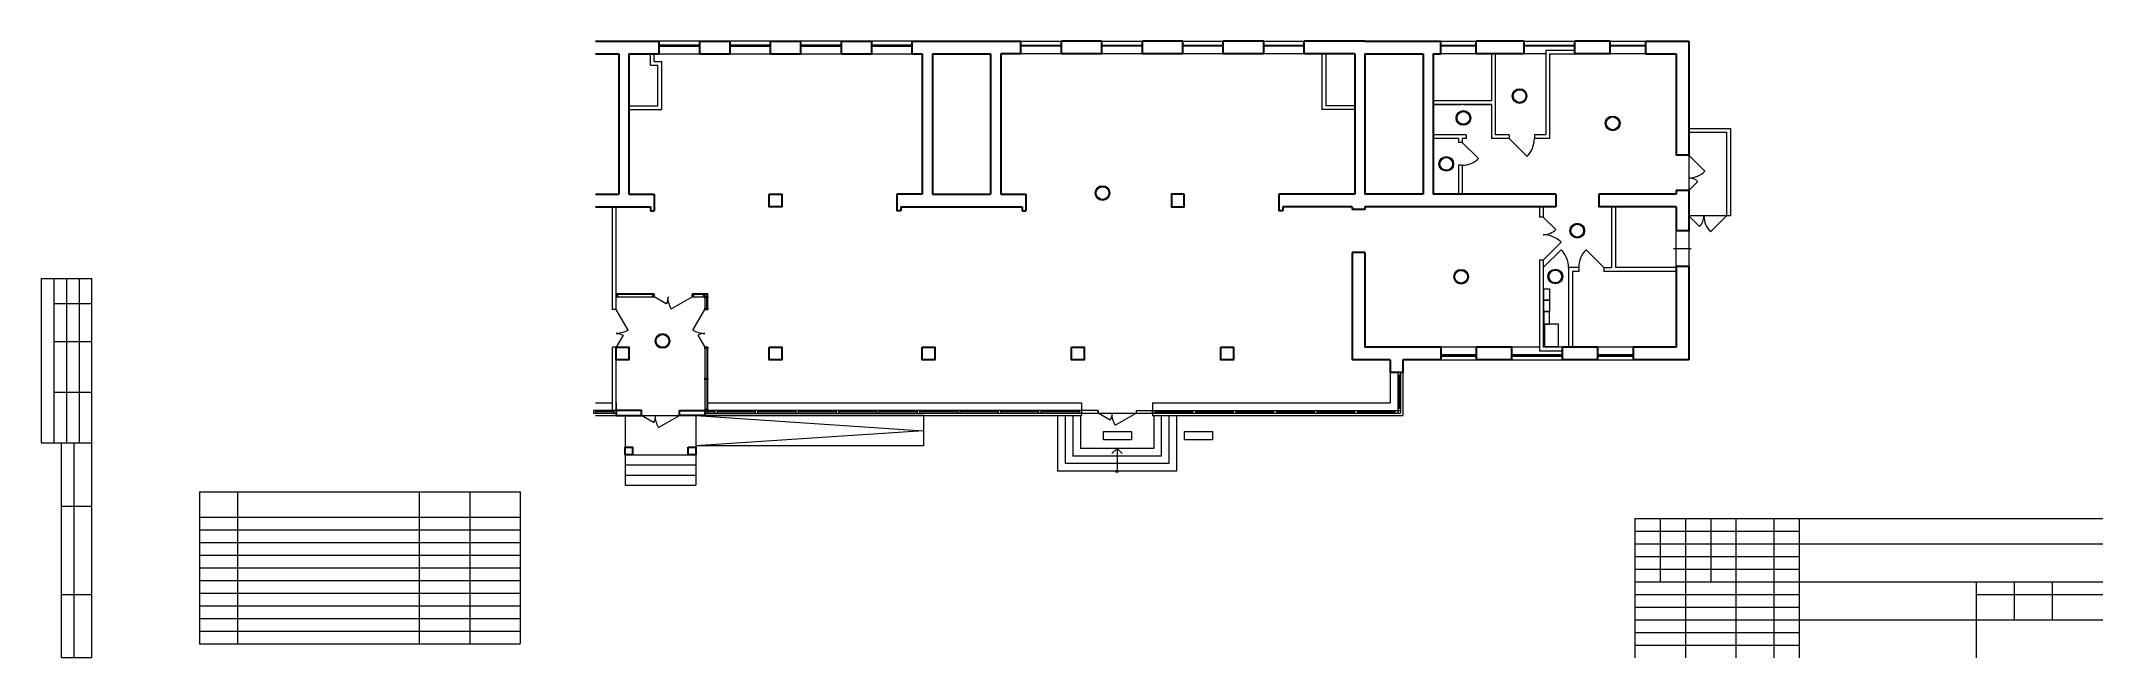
# Model space of a CAD drawing. Header units: metres. Extents: x 0 to 81.5, y 0.5 to 24.9.
import ezdxf

# ---------------------------------------------------------------- set-up
doc = ezdxf.new("R2010")
doc.units = ezdxf.units.M
doc.header["$MEASUREMENT"] = 0
doc.layers.add('_ЭОМ', color=10, linetype='Continuous', lineweight=30)
doc.layers.add('Level 63', color=7, linetype='Continuous', lineweight=0)

msp = doc.modelspace()

# ---------------------------------------------------------------- linework, layer by layer
at = {"lineweight": 30}
for p, q in [((21.911, 24.874), (24.431, 24.874)), ((24.431, 24.374), (24.431, 24.874)), ((26.031, 24.374), (26.031, 24.874)), ((27.231, 24.374), (27.231, 24.874)), ((28.831, 24.374), (28.831, 24.874)), ((30.031, 24.374), (30.031, 24.874)), ((31.631, 24.374), (31.631, 24.874)), ((32.831, 24.374), (32.831, 24.874)), ((34.431, 24.374), (34.431, 24.874)), ((34.431, 24.874), (38.731, 24.874)), ((38.731, 24.374), (38.731, 24.874)), ((40.331, 24.374), (40.331, 24.874)), ((41.931, 24.374), (41.931, 24.874)), ((43.531, 24.374), (43.531, 24.874)), ((45.131, 24.374), (45.131, 24.874)), ((46.731, 24.374), (46.731, 24.874)), ((48.331, 24.374), (48.331, 24.874)), ((52.331, 24.874), (49.931, 24.874)), ((49.931, 24.374), (49.931, 24.874)), ((55.331, 24.374), (55.331, 24.874)), ((56.731, 24.374), (56.731, 24.874)), ((58.631, 24.874), (56.731, 24.874)), ((58.631, 24.374), (58.631, 24.874)), ((60.631, 24.374), (60.631, 24.874)), ((62.031, 24.874), (60.631, 24.874)), ((62.031, 24.374), (62.031, 24.874)), ((63.431, 24.374), (63.431, 24.874)), ((65.131, 24.874), (65.131, 20.374)), ((21.911, 24.374), (22.831, 24.374)), ((22.831, 24.374), (22.831, 18.824)), ((23.231, 24.374), (23.231, 18.824)), ((23.231, 24.374), (24.431, 24.374)), ((34.431, 24.374), (34.831, 24.374)), ((35.231, 24.374), (35.231, 18.824)), ((35.231, 24.374), (37.531, 24.374)), ((37.531, 24.374), (37.531, 18.824)), ((37.931, 24.374), (37.931, 18.824)), ((38.731, 24.374), (37.931, 24.374)), ((51.931, 24.374), (49.931, 24.374)), ((51.931, 24.374), (51.931, 18.824)), ((52.331, 24.374), (52.331, 18.824)), ((54.631, 24.374), (54.631, 18.824)), ((55.031, 24.374), (55.031, 18.824)), ((58.631, 24.374), (56.731, 24.374)), ((62.031, 24.374), (60.631, 24.374)), ((64.631, 24.374), (64.631, 20.374)), ((65.131, 20.374), (64.631, 20.374)), ((54.631, 18.824), (52.331, 18.824)), ((59.881, 18.824), (55.031, 18.824)), ((64.631, 18.824), (61.581, 18.824)), ((65.131, 18.974), (64.631, 18.974)), ((64.631, 18.974), (64.631, 18.824)), ((65.131, 18.974), (65.131, 17.374)), ((51.831, 18.324), (51.831, 18.224)), ((52.331, 18.324), (52.331, 18.224)), ((59.881, 18.324), (52.331, 18.324)), ((64.631, 18.324), (61.581, 18.324)), ((64.631, 18.324), (64.631, 17.374)), ((65.131, 17.374), (64.631, 17.374)), ((51.831, 16.524), (51.831, 12.274)), ((52.331, 16.524), (52.331, 12.774)), ((65.131, 15.974), (64.631, 15.974)), ((64.631, 15.974), (64.631, 12.774)), ((53.331, 12.274), (51.831, 12.274)), ((55.331, 12.774), (52.331, 12.774)), ((55.331, 12.274), (53.831, 12.274)), ((53.831, 12.274), (53.831, 11.774)), ((55.331, 12.774), (55.331, 12.274)), ((56.731, 12.774), (56.731, 12.274)), ((58.131, 12.774), (56.731, 12.774)), ((58.131, 12.274), (56.731, 12.274)), ((58.131, 12.774), (58.131, 12.274)), ((60.131, 12.774), (60.131, 12.274)), ((61.531, 12.774), (60.131, 12.774)), ((61.531, 12.274), (60.131, 12.274)), ((61.531, 12.774), (61.531, 12.274)), ((64.631, 12.774), (62.931, 12.774)), ((62.931, 12.774), (62.931, 12.274)), ((65.131, 12.274), (62.931, 12.274))]:
    msp.add_line(p, q, dxfattribs=at)
at = {"color": 7, "linetype": 'Continuous', "lineweight": 0}
for p, q in [((24.501, 24.699), (25.961, 24.699)), ((27.301, 24.699), (28.761, 24.699)), ((30.101, 24.699), (31.561, 24.699)), ((32.901, 24.699), (34.361, 24.699)), ((40.261, 24.699), (38.801, 24.699)), ((43.461, 24.699), (42.001, 24.699)), ((46.661, 24.699), (45.201, 24.699)), ((49.861, 24.699), (48.401, 24.699)), ((56.661, 24.699), (55.401, 24.699)), ((60.561, 24.699), (58.701, 24.699)), ((63.361, 24.699), (62.101, 24.699)), ((55.031, 22.374), (56.131, 22.374)), ((56.231, 22.374), (57.331, 22.374)), ((65.131, 20.374), (65.131, 18.974)), ((64.531, 16.674), (65.231, 16.674)), ((26.231, 12.774), (26.231, 10.074)), ((56.661, 12.449), (55.401, 12.449)), ((60.061, 12.449), (58.201, 12.449)), ((62.861, 12.449), (61.601, 12.449)), ((53.331, 11.774), (53.331, 10.574)), ((53.831, 11.774), (53.831, 10.074)), ((21.911, 10.574), (22.581, 10.574)), ((21.911, 10.074), (41.131, 10.074)), ((22.731, 10.574), (22.731, 10.074)), ((26.351, 10.574), (41.131, 10.574)), ((40.481, 10.074), (40.481, 8.174)), ((40.781, 10.074), (40.781, 8.474)), ((41.131, 10.574), (41.131, 10.074)), ((41.781, 10.174), (43.281, 10.174)), ((43.931, 10.574), (53.331, 10.574)), ((43.931, 10.574), (43.931, 10.074)), ((43.931, 10.074), (53.831, 10.074)), ((44.281, 10.074), (44.281, 8.474)), ((44.581, 10.074), (44.581, 8.174)), ((44.581, 8.174), (40.481, 8.174)), ((44.281, 8.474), (40.781, 8.474)), ((23.081, 8.124), (25.881, 8.124)), ((23.081, 7.724), (25.881, 7.724)), ((6.255, 5.556), (18.939, 5.556)), ((6.255, 5.056), (18.939, 5.056)), ((6.255, 4.556), (18.939, 4.556)), ((6.255, 4.056), (18.939, 4.056)), ((6.255, 3.556), (18.939, 3.556)), ((6.255, 3.056), (18.939, 3.056)), ((6.255, 2.556), (18.939, 2.556)), ((6.255, 2.056), (18.939, 2.056)), ((6.255, 1.556), (18.939, 1.556))]:
    msp.add_line(p, q, dxfattribs=at)
at = {"color": 7, "linetype": 'Continuous', "lineweight": 30}
for p, q in [((26.031, 24.874), (27.231, 24.874)), ((28.831, 24.874), (30.031, 24.874)), ((31.631, 24.874), (32.831, 24.874)), ((41.931, 24.874), (40.331, 24.874)), ((45.131, 24.874), (43.531, 24.874)), ((48.331, 24.874), (46.731, 24.874)), ((52.331, 24.874), (55.331, 24.874)), ((63.431, 24.874), (65.131, 24.874)), ((26.031, 24.374), (27.231, 24.374)), ((28.831, 24.374), (30.031, 24.374)), ((31.631, 24.374), (32.831, 24.374)), ((34.831, 24.374), (34.831, 18.824)), ((41.931, 24.374), (40.331, 24.374)), ((45.131, 24.374), (43.531, 24.374)), ((48.331, 24.374), (46.731, 24.374)), ((52.331, 24.374), (54.631, 24.374)), ((55.031, 24.374), (55.331, 24.374)), ((63.431, 24.374), (64.631, 24.374)), ((21.911, 18.824), (22.831, 18.824)), ((23.231, 18.824), (24.231, 18.824)), ((24.231, 18.824), (24.231, 18.174)), ((34.831, 18.824), (33.831, 18.824)), ((33.831, 18.824), (33.831, 18.174)), ((35.231, 18.824), (37.531, 18.824)), ((37.931, 18.824), (38.931, 18.824)), ((38.931, 18.824), (38.931, 18.174)), ((51.931, 18.824), (48.931, 18.824)), ((48.931, 18.824), (48.931, 18.174)), ((59.881, 18.824), (59.881, 18.324)), ((61.581, 18.824), (61.581, 18.324)), ((21.911, 18.324), (24.081, 18.324)), ((24.081, 18.324), (24.081, 18.174)), ((24.081, 18.174), (24.231, 18.174)), ((33.981, 18.174), (33.831, 18.174)), ((33.981, 18.324), (38.781, 18.324)), ((33.981, 18.324), (33.981, 18.174)), ((38.781, 18.324), (38.781, 18.174)), ((38.781, 18.174), (38.931, 18.174)), ((49.081, 18.174), (48.931, 18.174)), ((51.831, 18.324), (49.081, 18.324)), ((49.081, 18.324), (49.081, 18.174)), ((52.331, 18.224), (51.831, 18.224)), ((52.331, 16.524), (51.831, 16.524)), ((65.131, 15.974), (65.131, 12.274)), ((53.331, 12.274), (53.331, 11.774)), ((53.831, 11.774), (53.331, 11.774))]:
    msp.add_line(p, q, dxfattribs=at)
at = {"color": 7, "linetype": 'Continuous', "lineweight": 13}
for p, q in [((59.481, 24.524), (59.481, 21.174)), ((59.481, 24.524), (60.631, 24.524)), ((24.081, 23.924), (24.081, 24.374)), ((24.081, 23.924), (24.381, 23.924)), ((24.231, 24.074), (24.231, 24.374)), ((24.231, 24.074), (24.531, 24.074)), ((24.381, 22.324), (24.381, 23.924)), ((24.531, 22.174), (24.531, 24.074)), ((50.631, 24.374), (50.631, 22.174)), ((50.781, 24.374), (50.781, 22.324)), ((59.631, 24.374), (59.631, 21.024)), ((59.631, 24.374), (60.631, 24.374)), ((23.231, 22.324), (24.381, 22.324)), ((23.231, 22.174), (24.531, 22.174)), ((51.931, 22.174), (50.631, 22.174)), ((51.931, 22.324), (50.781, 22.324)), ((57.331, 22.524), (55.031, 22.524)), ((57.331, 22.374), (55.031, 22.374)), ((65.131, 21.424), (66.781, 21.424)), ((65.131, 21.274), (66.631, 21.274)), ((66.631, 21.274), (66.631, 17.974)), ((66.781, 21.424), (66.781, 17.974)), ((56.331, 21.174), (55.031, 21.174)), ((56.031, 21.024), (55.031, 21.024)), ((56.031, 21.024), (56.031, 20.874)), ((56.181, 20.874), (56.031, 20.874)), ((56.181, 21.024), (56.181, 20.874)), ((56.331, 21.024), (56.181, 21.024)), ((56.181, 20.874), (56.818, 20.238)), ((56.331, 21.174), (56.331, 21.024)), ((58.031, 21.024), (57.331, 21.024)), ((58.031, 21.174), (57.481, 21.174)), ((58.031, 21.174), (58.031, 21.024)), ((58.031, 21.024), (58.738, 20.317)), ((59.481, 21.174), (59.031, 21.174)), ((59.031, 21.174), (59.031, 21.024)), ((59.631, 21.024), (59.031, 21.024)), ((56.181, 19.974), (56.031, 19.974)), ((56.031, 19.974), (56.031, 18.824)), ((56.181, 19.974), (56.181, 18.824)), ((65.131, 20.374), (65.768, 19.738)), ((65.131, 18.974), (65.485, 19.328)), ((22.581, 14.274), (22.581, 18.324)), ((22.731, 14.274), (22.731, 18.324)), ((59.231, 18.324), (59.231, 17.924)), ((59.381, 18.324), (59.381, 17.924)), ((62.081, 18.324), (62.081, 15.924)), ((62.231, 18.324), (62.231, 15.924)), ((65.131, 17.974), (65.556, 17.55)), ((66.781, 17.974), (65.131, 17.974)), ((66.631, 17.974), (65.995, 17.338)), ((59.381, 17.924), (59.231, 17.924)), ((59.381, 17.924), (59.876, 17.43)), ((59.381, 16.224), (60.088, 16.932)), ((59.381, 15.924), (60.088, 16.632)), ((61.781, 15.924), (61.074, 16.632)), ((59.381, 16.224), (59.231, 16.224)), ((59.231, 16.224), (59.231, 12.624)), ((59.381, 16.224), (59.381, 12.774)), ((60.781, 15.924), (60.381, 15.924)), ((60.381, 15.924), (60.381, 12.774)), ((60.781, 15.774), (60.531, 15.774)), ((60.531, 15.774), (60.531, 12.774)), ((60.781, 15.924), (60.781, 15.774)), ((61.781, 15.924), (61.781, 15.774)), ((61.781, 15.924), (62.081, 15.924)), ((64.631, 15.774), (61.781, 15.774)), ((64.631, 15.924), (62.231, 15.924)), ((22.756, 14.774), (22.756, 14.894)), ((24.206, 14.774), (24.206, 14.894)), ((25.756, 14.774), (25.756, 14.894)), ((26.206, 14.774), (26.206, 14.894)), ((26.231, 14.749), (26.351, 14.749)), ((22.731, 14.274), (22.581, 14.274)), ((26.231, 14.299), (26.351, 14.299)), ((22.581, 10.274), (22.581, 12.774)), ((22.731, 12.774), (22.581, 12.774)), ((26.231, 12.749), (26.351, 12.749)), ((60.131, 12.624), (59.231, 12.624)), ((60.131, 12.774), (59.381, 12.774)), ((26.231, 11.524), (26.351, 11.524)), ((53.631, 11.774), (53.631, 10.174)), ((53.681, 11.674), (53.681, 10.374)), ((53.731, 11.774), (53.731, 10.174)), ((22.631, 10.224), (21.931, 10.224)), ((23.081, 10.074), (23.081, 7.324)), ((24.208, 9.799), (23.731, 10.074)), ((24.409, 9.599), (25.231, 10.074)), ((25.881, 10.074), (25.881, 7.324)), ((34.881, 10.074), (25.881, 10.074)), ((26.231, 10.299), (26.351, 10.299)), ((41.781, 10.274), (26.231, 10.274)), ((26.631, 10.224), (26.331, 10.224)), ((28.231, 10.224), (26.731, 10.224)), ((29.831, 10.224), (28.331, 10.224)), ((31.431, 10.224), (29.931, 10.224)), ((33.031, 10.224), (31.531, 10.224)), ((34.631, 10.224), (33.131, 10.224)), ((36.231, 10.224), (34.731, 10.224)), ((34.881, 10.074), (34.881, 8.874)), ((37.831, 10.224), (36.331, 10.224)), ((39.431, 10.224), (37.931, 10.224)), ((41.031, 10.224), (39.531, 10.224)), ((40.181, 10.074), (40.181, 7.874)), ((41.081, 10.074), (41.081, 8.774)), ((41.781, 10.274), (41.781, 10.174)), ((43.281, 10.274), (53.731, 10.274)), ((43.281, 10.274), (43.281, 10.174)), ((43.281, 10.174), (53.731, 10.174)), ((43.981, 10.074), (43.981, 8.774)), ((44.031, 10.224), (45.531, 10.224)), ((44.881, 10.074), (44.881, 7.874)), ((45.631, 10.224), (47.131, 10.224)), ((47.231, 10.224), (48.731, 10.224)), ((48.831, 10.224), (50.331, 10.224)), ((50.431, 10.224), (51.931, 10.224)), ((52.031, 10.224), (53.531, 10.224)), ((23.081, 8.524), (25.881, 8.524)), ((34.881, 8.874), (25.881, 8.874)), ((43.981, 8.774), (41.081, 8.774)), ((42.329, 8.572), (42.531, 8.774)), ((42.531, 8.774), (42.531, 7.874)), ((42.733, 8.572), (42.531, 8.774)), ((44.881, 7.874), (40.181, 7.874)), ((6.255, 7.056), (18.939, 7.056)), ((6.255, 7.056), (6.255, 1.056)), ((7.755, 7.056), (7.755, 1.056)), ((14.939, 7.056), (14.939, 1.056)), ((16.939, 7.056), (16.939, 1.056)), ((18.939, 7.056), (18.939, 1.056)), ((23.081, 7.324), (25.881, 7.324)), ((6.255, 6.056), (18.939, 6.056)), ((6.255, 1.056), (18.939, 1.056))]:
    msp.add_line(p, q, dxfattribs=at)
at = {"lineweight": 13}
for p, q in [((57.331, 24.374), (57.331, 22.524)), ((57.481, 24.374), (57.481, 21.174)), ((57.331, 22.374), (57.331, 21.024))]:
    msp.add_line(p, q, dxfattribs=at)
at = {"lineweight": 15}
msp.add_line((2, 0.5), (2, 15.5), dxfattribs=at)
at = {"color": 7, "linetype": 'Continuous', "lineweight": 13, "extrusion": (0, 0, -1)}
for p, q in [((24.231, 14.884), (22.731, 14.884)), ((26.341, 14.274), (26.341, 14.884)), ((26.341, 10.274), (26.341, 12.774))]:
    msp.add_line(p, q, dxfattribs=at)
at = {"color": 7, "lineweight": 13}
for p, q in [((24.708, 14.499), (24.231, 14.774)), ((24.909, 14.299), (25.731, 14.774)), ((23.206, 13.452), (22.731, 14.274)), ((25.756, 13.452), (26.231, 14.274)), ((23.006, 13.251), (22.731, 12.774)), ((25.956, 13.251), (26.231, 12.774)), ((42.258, 9.899), (41.781, 10.174)), ((42.459, 9.699), (43.281, 10.174))]:
    msp.add_line(p, q, dxfattribs=at)
at = {"color": 7, "linetype": 'Continuous', "lineweight": 0, "flags": 128}
for points in [[(24.431, 24.374), (26.031, 24.374), (26.031, 24.874), (24.431, 24.874), (24.431, 24.374)], [(27.231, 24.374), (28.831, 24.374), (28.831, 24.874), (27.231, 24.874), (27.231, 24.374)], [(30.031, 24.374), (31.631, 24.374), (31.631, 24.874), (30.031, 24.874), (30.031, 24.374)], [(32.831, 24.374), (34.431, 24.374), (34.431, 24.874), (32.831, 24.874), (32.831, 24.374)], [(40.331, 24.374), (38.731, 24.374), (38.731, 24.874), (40.331, 24.874), (40.331, 24.374)], [(43.531, 24.374), (41.931, 24.374), (41.931, 24.874), (43.531, 24.874), (43.531, 24.374)], [(46.731, 24.374), (45.131, 24.374), (45.131, 24.874), (46.731, 24.874), (46.731, 24.374)], [(49.931, 24.374), (48.331, 24.374), (48.331, 24.874), (49.931, 24.874), (49.931, 24.374)], [(56.731, 24.374), (55.331, 24.374), (55.331, 24.874), (56.731, 24.874), (56.731, 24.374)], [(63.431, 24.374), (62.031, 24.374), (62.031, 24.874), (63.431, 24.874), (63.431, 24.374)], [(64.631, 17.374), (65.131, 17.374), (65.131, 15.974), (64.631, 15.974), (64.631, 17.374)], [(22.731, 14.894), (22.731, 14.774), (24.231, 14.774), (24.231, 14.894), (22.731, 14.894)], [(56.731, 12.774), (55.331, 12.774), (55.331, 12.274), (56.731, 12.274), (56.731, 12.774)], [(62.931, 12.774), (61.531, 12.774), (61.531, 12.274), (62.931, 12.274), (62.931, 12.774)]]:
    msp.add_lwpolyline(points, close=True, dxfattribs=at)
at = {"color": 7, "linetype": 'Continuous', "lineweight": 13, "flags": 128}
for points in [[(24.431, 24.674), (24.501, 24.674), (24.501, 24.724), (24.431, 24.724), (24.431, 24.674)], [(25.961, 24.674), (26.031, 24.674), (26.031, 24.724), (25.961, 24.724), (25.961, 24.674)], [(27.231, 24.674), (27.301, 24.674), (27.301, 24.724), (27.231, 24.724), (27.231, 24.674)], [(28.761, 24.674), (28.831, 24.674), (28.831, 24.724), (28.761, 24.724), (28.761, 24.674)], [(30.031, 24.674), (30.101, 24.674), (30.101, 24.724), (30.031, 24.724), (30.031, 24.674)], [(31.561, 24.674), (31.631, 24.674), (31.631, 24.724), (31.561, 24.724), (31.561, 24.674)], [(32.831, 24.674), (32.901, 24.674), (32.901, 24.724), (32.831, 24.724), (32.831, 24.674)], [(34.361, 24.674), (34.431, 24.674), (34.431, 24.724), (34.361, 24.724), (34.361, 24.674)], [(38.801, 24.674), (38.731, 24.674), (38.731, 24.724), (38.801, 24.724), (38.801, 24.674)], [(40.331, 24.674), (40.261, 24.674), (40.261, 24.724), (40.331, 24.724), (40.331, 24.674)], [(42.001, 24.674), (41.931, 24.674), (41.931, 24.724), (42.001, 24.724), (42.001, 24.674)], [(43.531, 24.674), (43.461, 24.674), (43.461, 24.724), (43.531, 24.724), (43.531, 24.674)], [(45.201, 24.674), (45.131, 24.674), (45.131, 24.724), (45.201, 24.724), (45.201, 24.674)], [(46.731, 24.674), (46.661, 24.674), (46.661, 24.724), (46.731, 24.724), (46.731, 24.674)], [(48.401, 24.674), (48.331, 24.674), (48.331, 24.724), (48.401, 24.724), (48.401, 24.674)], [(49.931, 24.674), (49.861, 24.674), (49.861, 24.724), (49.931, 24.724), (49.931, 24.674)], [(55.401, 24.674), (55.331, 24.674), (55.331, 24.724), (55.401, 24.724), (55.401, 24.674)], [(56.731, 24.674), (56.661, 24.674), (56.661, 24.724), (56.731, 24.724), (56.731, 24.674)], [(58.701, 24.674), (58.631, 24.674), (58.631, 24.724), (58.701, 24.724), (58.701, 24.674)], [(60.631, 24.674), (60.561, 24.674), (60.561, 24.724), (60.631, 24.724), (60.631, 24.674)], [(62.101, 24.674), (62.031, 24.674), (62.031, 24.724), (62.101, 24.724), (62.101, 24.674)], [(63.431, 24.674), (63.361, 24.674), (63.361, 24.724), (63.431, 24.724), (63.431, 24.674)], [(59.434, 13.685), (59.434, 12.808), (59.987, 12.808), (59.987, 13.685), (59.434, 13.685)], [(55.401, 12.474), (55.331, 12.474), (55.331, 12.424), (55.401, 12.424), (55.401, 12.474)], [(56.731, 12.474), (56.661, 12.474), (56.661, 12.424), (56.731, 12.424), (56.731, 12.474)], [(58.201, 12.474), (58.131, 12.474), (58.131, 12.424), (58.201, 12.424), (58.201, 12.474)], [(60.131, 12.474), (60.061, 12.474), (60.061, 12.424), (60.131, 12.424), (60.131, 12.474)], [(61.601, 12.474), (61.531, 12.474), (61.531, 12.424), (61.601, 12.424), (61.601, 12.474)], [(62.931, 12.474), (62.861, 12.474), (62.861, 12.424), (62.931, 12.424), (62.931, 12.474)], [(41.995, 9.45), (43.106, 9.45), (43.106, 9.114), (41.995, 9.114), (41.995, 9.45)], [(45.195, 9.45), (46.306, 9.45), (46.306, 9.114), (45.195, 9.114), (45.195, 9.45)]]:
    msp.add_lwpolyline(points, close=True, dxfattribs=at)
at = {"color": 7, "linetype": 'Continuous', "lineweight": 0, "flags": 128}
for points in [[(26.031, 24.724), (24.431, 24.724)], [(24.431, 24.674), (26.031, 24.674)], [(28.831, 24.724), (27.231, 24.724)], [(27.231, 24.674), (28.831, 24.674)], [(31.631, 24.724), (30.031, 24.724)], [(30.031, 24.674), (31.631, 24.674)], [(34.431, 24.724), (32.831, 24.724)], [(32.831, 24.674), (34.431, 24.674)], [(38.731, 24.724), (40.331, 24.724)], [(40.331, 24.674), (38.731, 24.674)], [(41.931, 24.724), (43.531, 24.724)], [(43.531, 24.674), (41.931, 24.674)], [(45.131, 24.724), (46.731, 24.724)], [(46.731, 24.674), (45.131, 24.674)], [(48.331, 24.724), (49.931, 24.724)], [(49.931, 24.674), (48.331, 24.674)], [(55.331, 24.724), (56.731, 24.724)], [(56.731, 24.674), (55.331, 24.674)], [(59.481, 24.374), (58.631, 24.374), (58.631, 24.874), (60.631, 24.874)], [(58.631, 24.724), (60.631, 24.724), (60.631, 24.674), (60.631, 24.674), (58.631, 24.674)], [(62.031, 24.724), (63.431, 24.724)], [(63.431, 24.674), (62.031, 24.674)], [(26.351, 14.894), (25.731, 14.894), (25.731, 14.774), (26.231, 14.774)], [(26.231, 14.774), (26.231, 14.274), (26.351, 14.274), (26.351, 14.894)], [(26.231, 10.274), (26.351, 10.274), (26.351, 12.774), (26.351, 12.774), (26.231, 12.774)], [(56.731, 12.474), (55.331, 12.474)], [(55.331, 12.424), (56.731, 12.424)], [(59.231, 12.774), (58.131, 12.774), (58.131, 12.274), (60.131, 12.274)], [(58.131, 12.424), (60.131, 12.424), (60.131, 12.474), (60.131, 12.474), (58.131, 12.474)], [(62.931, 12.474), (61.531, 12.474)], [(61.531, 12.424), (62.931, 12.424)], [(41.781, 10.174), (41.781, 10.274), (41.781, 10.174)], [(43.281, 10.274), (43.281, 10.174)]]:
    msp.add_lwpolyline(points, dxfattribs=at)
at = {"color": 7, "linetype": 'Continuous', "lineweight": 30, "flags": 128}
for points in [[(28.781, 18.824), (29.281, 18.824), (29.281, 18.324), (28.781, 18.324), (28.781, 18.824)], [(45.181, 18.824), (44.681, 18.824), (44.681, 18.324), (45.181, 18.324), (45.181, 18.824)], [(22.731, 12.774), (23.231, 12.774), (23.231, 12.274), (22.731, 12.274), (22.731, 12.774)], [(28.781, 12.774), (29.281, 12.774), (29.281, 12.274), (28.781, 12.274), (28.781, 12.774)], [(34.831, 12.774), (35.331, 12.774), (35.331, 12.274), (34.831, 12.274), (34.831, 12.774)], [(40.731, 12.774), (41.231, 12.774), (41.231, 12.274), (40.731, 12.274), (40.731, 12.774)], [(46.631, 12.774), (47.131, 12.774), (47.131, 12.274), (46.631, 12.274), (46.631, 12.774)], [(22.731, 10.274), (22.731, 10.074), (23.731, 10.074), (23.731, 10.274), (22.731, 10.274)], [(26.231, 10.274), (26.231, 10.074), (25.231, 10.074), (25.231, 10.274), (26.231, 10.274)], [(23.081, 8.824), (23.381, 8.824), (23.381, 8.524), (23.081, 8.524), (23.081, 8.824)], [(25.581, 8.824), (25.881, 8.824), (25.881, 8.524), (25.581, 8.524), (25.581, 8.824)]]:
    msp.add_lwpolyline(points, close=True, dxfattribs=at)
at = {"color": 7, "linetype": 'Continuous', "lineweight": 13, "extrusion": (0, 0, -1), "flags": 128}
for points in [[(-22.731, 14.894), (-22.781, 14.894), (-22.781, 14.884), (-22.781, 14.884)], [(-22.781, 14.859), (-22.781, 14.774), (-22.781, 14.774), (-22.731, 14.774)], [(-22.731, 14.859), (-22.741, 14.859)], [(-22.781, 14.844), (-22.731, 14.844)], [(-22.741, 14.859), (-22.741, 14.884)], [(-24.181, 14.884), (-24.181, 14.894), (-24.231, 14.894), (-24.231, 14.884), (-24.231, 14.884)], [(-24.231, 14.859), (-24.231, 14.774), (-24.231, 14.774), (-24.181, 14.774), (-24.181, 14.859)], [(-24.231, 14.844), (-24.181, 14.844)], [(-24.191, 14.859), (-24.191, 14.884)], [(-24.221, 14.884), (-24.221, 14.859)], [(-24.221, 14.859), (-24.231, 14.859)], [(-26.341, 14.884), (-25.731, 14.884), (-25.731, 14.894), (-25.781, 14.894), (-25.781, 14.884), (-25.781, 14.884)], [(-25.781, 14.859), (-25.781, 14.774), (-25.781, 14.774), (-25.731, 14.774), (-25.731, 14.859)], [(-25.731, 14.859), (-25.741, 14.859)], [(-25.781, 14.844), (-25.731, 14.844)], [(-25.741, 14.859), (-25.741, 14.884)], [(-26.181, 14.884), (-26.181, 14.894), (-26.231, 14.894), (-26.231, 14.884), (-26.231, 14.884)], [(-26.316, 14.774), (-26.181, 14.774), (-26.181, 14.859)], [(-26.181, 14.844), (-26.231, 14.844)], [(-26.191, 14.859), (-26.191, 14.884)], [(-26.231, 14.724), (-26.231, 14.859)], [(-26.316, 14.724), (-26.231, 14.724), (-26.231, 14.724)], [(-26.301, 14.774), (-26.301, 14.724)], [(-26.341, 14.774), (-26.351, 14.774), (-26.351, 14.724), (-26.341, 14.724), (-26.341, 14.724)], [(-26.316, 14.274), (-26.231, 14.274), (-26.231, 14.274), (-26.231, 14.324), (-26.316, 14.324)], [(-26.301, 14.274), (-26.301, 14.324)], [(-26.316, 14.314), (-26.341, 14.314)], [(-26.341, 14.284), (-26.316, 14.284)], [(-26.316, 14.284), (-26.316, 14.274)], [(-26.341, 14.324), (-26.351, 14.324), (-26.351, 14.274), (-26.341, 14.274), (-26.341, 14.274)], [(-26.316, 12.724), (-26.231, 12.724), (-26.231, 12.724), (-26.231, 12.774), (-26.316, 12.774)], [(-26.301, 12.724), (-26.301, 12.774)], [(-26.316, 12.774), (-26.316, 12.764)], [(-26.316, 12.764), (-26.341, 12.764)], [(-26.341, 12.734), (-26.316, 12.734)], [(-26.341, 12.774), (-26.351, 12.774), (-26.351, 12.724), (-26.341, 12.724), (-26.341, 12.724)], [(-26.316, 11.499), (-26.231, 11.499), (-26.231, 11.499), (-26.231, 11.549), (-26.316, 11.549)], [(-26.301, 11.499), (-26.301, 11.549)], [(-26.316, 11.539), (-26.341, 11.539)], [(-26.341, 11.509), (-26.316, 11.509)], [(-26.341, 11.549), (-26.351, 11.549), (-26.351, 11.499), (-26.341, 11.499), (-26.341, 11.499)], [(-26.231, 10.324), (-26.316, 10.324)], [(-26.301, 10.324), (-26.301, 10.274)], [(-26.316, 10.284), (-26.316, 10.274)], [(-26.341, 10.284), (-26.316, 10.284)], [(-26.341, 10.324), (-26.351, 10.324), (-26.351, 10.274)]]:
    msp.add_lwpolyline(points, dxfattribs=at)
at = {"color": 7, "linetype": 'Continuous', "lineweight": 13, "flags": 128}
for points in [[(24.191, 14.859), (22.771, 14.859), (22.771, 14.884)], [(26.191, 14.859), (25.771, 14.859), (25.771, 14.884)], [(26.221, 14.884), (26.221, 14.859), (26.316, 14.859)], [(26.316, 14.859), (26.316, 14.764), (26.341, 14.764)], [(26.316, 14.314), (26.316, 14.734), (26.341, 14.734)], [(22.731, 10.174), (22.731, 12.774)], [(26.316, 12.734), (26.316, 10.314), (26.341, 10.314)], [(53.631, 11.774), (53.731, 11.774)], [(53.731, 11.674), (53.631, 11.674)], [(22.731, 10.274), (21.831, 10.274), (21.831, 10.174), (22.731, 10.174)], [(21.931, 10.174), (21.931, 10.274), (21.931, 10.274)], [(22.631, 10.274), (22.631, 10.174)], [(25.881, 10.074), (34.881, 9.474), (25.881, 8.874)], [(26.231, 10.324), (26.231, 10.174), (41.781, 10.174)], [(26.331, 10.174), (26.331, 10.274), (26.331, 10.274)], [(26.631, 10.274), (26.631, 10.174)], [(26.731, 10.174), (26.731, 10.274), (26.731, 10.274)], [(28.231, 10.274), (28.231, 10.174)], [(28.331, 10.174), (28.331, 10.274), (28.331, 10.274)], [(29.831, 10.274), (29.831, 10.174)], [(29.931, 10.174), (29.931, 10.274), (29.931, 10.274)], [(31.431, 10.274), (31.431, 10.174)], [(31.531, 10.174), (31.531, 10.274), (31.531, 10.274)], [(33.031, 10.274), (33.031, 10.174)], [(33.131, 10.174), (33.131, 10.274), (33.131, 10.274)], [(34.631, 10.274), (34.631, 10.174)], [(34.731, 10.174), (34.731, 10.274), (34.731, 10.274)], [(36.231, 10.274), (36.231, 10.174)], [(36.331, 10.174), (36.331, 10.274), (36.331, 10.274)], [(37.831, 10.274), (37.831, 10.174)], [(37.931, 10.174), (37.931, 10.274), (37.931, 10.274)], [(39.431, 10.274), (39.431, 10.174)], [(39.531, 10.174), (39.531, 10.274), (39.531, 10.274)], [(41.031, 10.274), (41.031, 10.174)], [(41.131, 10.174), (41.131, 10.274), (41.131, 10.274)], [(43.931, 10.174), (43.931, 10.274), (43.931, 10.274)], [(44.031, 10.274), (44.031, 10.174)], [(45.531, 10.174), (45.531, 10.274), (45.531, 10.274)], [(45.631, 10.274), (45.631, 10.174)], [(47.131, 10.174), (47.131, 10.274), (47.131, 10.274)], [(47.231, 10.274), (47.231, 10.174)], [(48.731, 10.174), (48.731, 10.274), (48.731, 10.274)], [(48.831, 10.274), (48.831, 10.174)], [(50.331, 10.174), (50.331, 10.274), (50.331, 10.274)], [(50.431, 10.274), (50.431, 10.174)], [(51.931, 10.174), (51.931, 10.274), (51.931, 10.274)], [(52.031, 10.274), (52.031, 10.174)], [(53.531, 10.174), (53.531, 10.274), (53.531, 10.274)], [(53.631, 10.374), (53.731, 10.374)]]:
    msp.add_lwpolyline(points, dxfattribs=at)
at = {"color": 7, "linetype": 'Continuous', "lineweight": 13}
for centre, radius in [((58.443, 22.705), 0.291), ((58.443, 22.705), 0.252), ((56.223, 21.843), 0.291), ((56.223, 21.843), 0.252), ((62.125, 21.627), 0.291), ((62.125, 21.627), 0.252), ((55.547, 20.026), 0.291), ((55.547, 20.026), 0.252), ((41.957, 18.871), 0.291), ((41.957, 18.871), 0.252), ((60.725, 17.386), 0.291), ((60.725, 17.386), 0.252), ((56.134, 15.565), 0.291), ((56.134, 15.565), 0.252), ((59.858, 15.573), 0.291), ((59.858, 15.573), 0.252), ((24.562, 13.026), 0.291), ((24.562, 13.026), 0.252), ((42.531, 7.874), 0.049)]:
    msp.add_circle(centre, radius, dxfattribs=at)
for centre, radius, start, end in [((58.031, 21.024), 1, 315, 0), ((56.181, 20.874), 0.9, 270, 315), ((65.131, 20.374), 0.9, 270, 315), ((65.131, 18.974), 0.5, 45, 90), ((65.131, 17.974), 0.6, 315, 0), ((66.631, 17.974), 0.9, 180, 225), ((59.381, 17.924), 0.7, 270, 315), ((59.381, 16.224), 1, 45, 90), ((59.381, 15.924), 1, 0, 45), ((61.781, 15.924), 1, 135, 180), ((26.231, 14.274), 0.95, 240, 270), ((26.231, 12.774), 0.55, 90, 120)]:
    msp.add_arc(centre, radius, start, end, dxfattribs=at)
at = {"color": 7, "linetype": 'Continuous', "lineweight": 13, "extrusion": (0, 0, -1)}
for centre, radius, start, end in [((-24.231, 14.774), 0.55, 180, 210), ((-25.731, 14.774), 0.95, 330, 0), ((-22.731, 14.274), 0.95, 240, 270), ((-22.731, 12.774), 0.55, 90, 120), ((-23.731, 10.074), 0.55, 180, 210), ((-25.231, 10.074), 0.95, 330, 0), ((-41.781, 10.174), 0.55, 180, 210), ((-43.281, 10.174), 0.95, 330, 0)]:
    msp.add_arc(centre, radius, start, end, dxfattribs=at)
at = {"layer": '_ЭОМ', "color": 7, "linetype": 'Continuous', "lineweight": 0, "true_color": 0xffffff}
for points in [[(59.402, 15.092), (59.631, 15.092), (59.631, 14.638), (59.402, 14.638)], [(59.406, 14.639), (59.63, 14.639), (59.63, 14.185), (59.406, 14.185)]]:
    msp.add_lwpolyline(points, close=True, dxfattribs=at)
at = {"layer": '_ЭОМ', "color": 7, "linetype": 'Continuous', "lineweight": 0}
msp.add_lwpolyline([(59.405, 13.688), (59.63, 13.688), (59.63, 14.181), (59.405, 14.181)], close=True, dxfattribs=at)
at = {"layer": 'Level 63', "color": 7, "linetype": 'Continuous', "lineweight": 13}
for p, q in [((0, 15.5), (2, 15.5)), ((0, 15.5), (0, 9)), ((0.5, 15.5), (0.5, 9)), ((1, 15.5), (1, 9)), ((1.5, 15.5), (1.5, 9)), ((0.5, 14.5), (2, 14.5)), ((0.5, 13), (2, 13)), ((0.5, 11), (2, 11)), ((0, 9), (2, 9)), ((1.3, 0.5), (1.3, 9)), ((0.8, 6.5), (2, 6.5)), ((63, 6), (81.5, 6)), ((63, 6), (63, 0.5)), ((64, 6), (64, 3.5)), ((65, 6), (65, 0.5)), ((66, 6), (66, 3.5)), ((67, 6), (67, 0.5)), ((68.5, 6), (68.5, 0.5)), ((69.5, 6), (69.5, 0.5)), ((69.5, 5), (81.5, 5)), ((63, 4), (69.5, 4)), ((63, 3.5), (81.5, 3.5)), ((0.8, 3), (2, 3)), ((76.5, 3), (81.5, 3)), ((69.5, 2), (81.5, 2))]:
    msp.add_line(p, q, dxfattribs=at)
at = {"layer": 'Level 63', "color": 7, "linetype": 'Continuous', "lineweight": 0}
for p, q in [((63, 5.5), (69.5, 5.5)), ((63, 5), (69.5, 5)), ((63, 4.5), (69.5, 4.5)), ((63, 3), (69.5, 3)), ((63, 2.5), (69.5, 2.5)), ((63, 2), (69.5, 2)), ((63, 1.5), (69.5, 1.5)), ((63, 1), (69.5, 1))]:
    msp.add_line(p, q, dxfattribs=at)
at = {"layer": 'Level 63', "color": 7, "linetype": 'Continuous', "lineweight": 13, "flags": 128}
for points in [[(2, 0.5), (0.8, 0.5), (0.8, 9)], [(76.5, 3.5), (76.5, 0.5)], [(78, 3.5), (78, 2)], [(79.5, 3.5), (79.5, 2)]]:
    msp.add_lwpolyline(points, dxfattribs=at)

doc.saveas('drawing.dxf')
